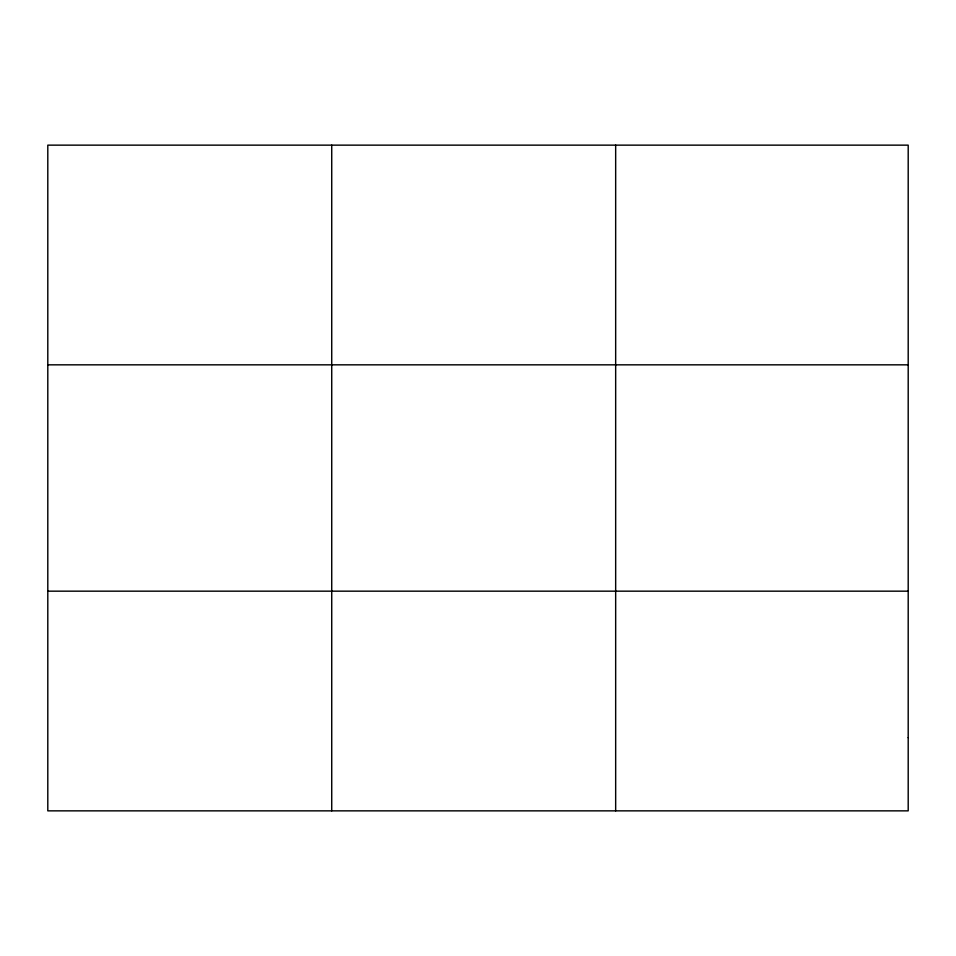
<?xml version="1.0" encoding="UTF-8"?>
<svg xmlns="http://www.w3.org/2000/svg" width="956" height="956" viewBox="0 0 956 956"><rect width="100%" height="100%" fill="white"/><g stroke="black" fill="none" stroke-linecap="round" stroke-linejoin="round"><path stroke-width="1.43" d="M331.732 810.855L331.732 145.145M615.664 810.855L615.664 145.145M47.8 364.834L908.2 364.834M47.8 591.167L908.2 591.167M908.2 737.626L908.2 810.855L47.8 810.855L47.8 145.145L908.2 145.145L908.2 737.626"/></g></svg>
